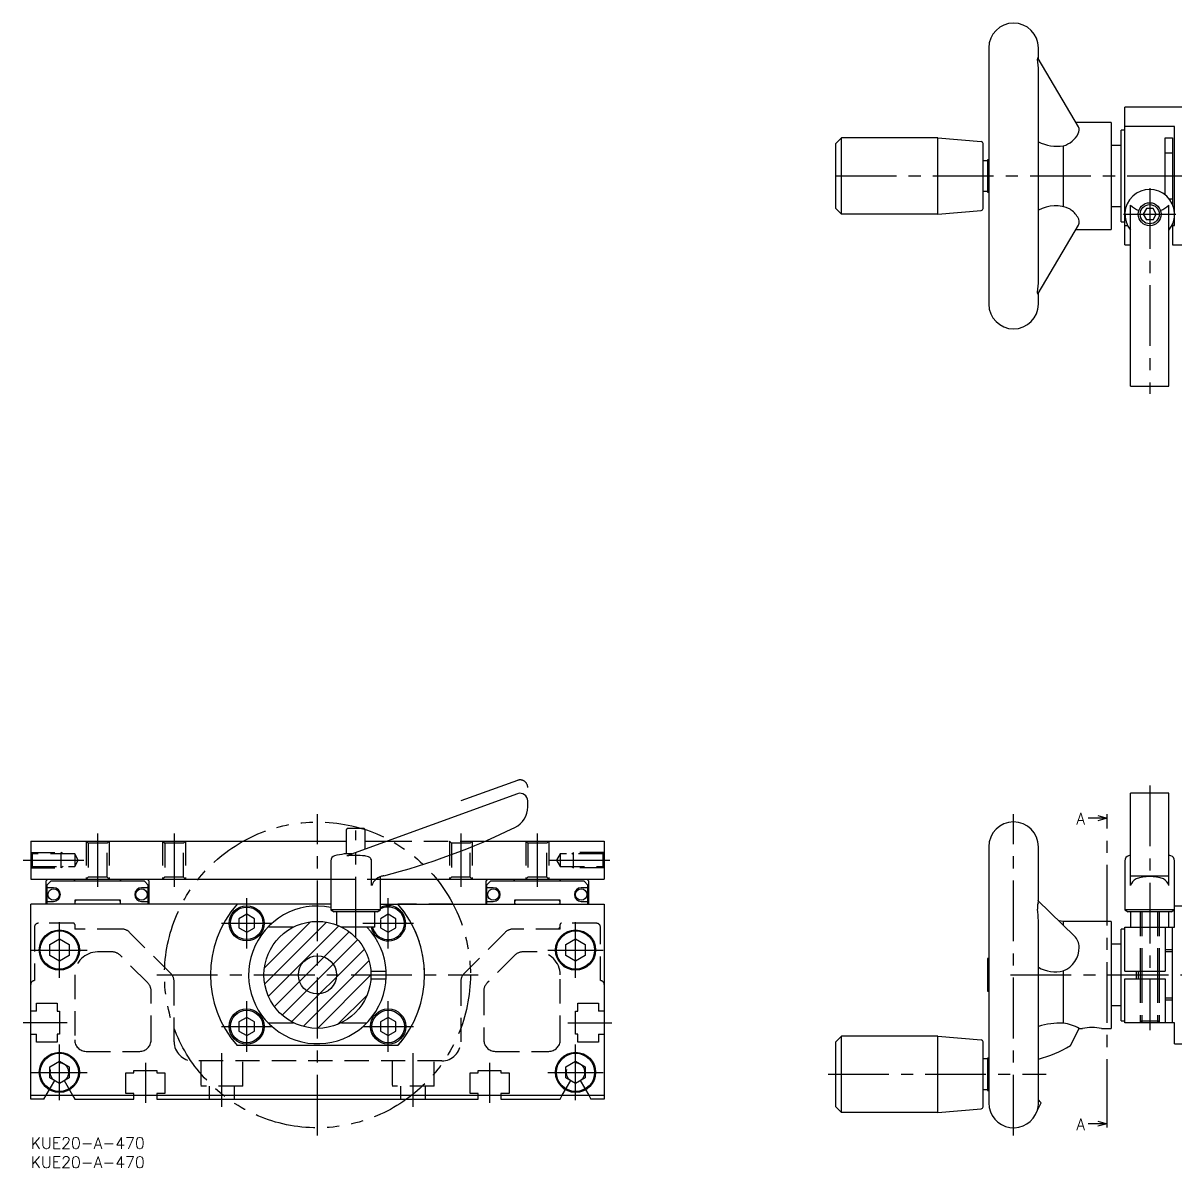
# Model space of a CAD drawing. Extents: x -2 to 800, y -8 to 327.
# Drawn here: x -2 to 299.5, y -8 to 291.5 of the extents above; entities that cross this region are included whole.
import ezdxf

# ---------------------------------------------------------------- set-up
doc = ezdxf.new("R2010")
doc.units = 0
doc.header["$LTSCALE"] = 0.5
for name, pattern in [('CENTER', [50.8, 31.75, -6.35, 6.35, -6.35]), ('DASHED', [19.05, 12.7, -6.35]), ('PHANTOM', [63.5, 31.75, -6.35, 6.35, -6.35, 6.35, -6.35])]:
    doc.linetypes.add(name, pattern=pattern)
for name, color, linetype in [('MSM_CENTER', 1, 'CENTER'), ('MSM_CONTINUOUS', 7, 'CONTINUOUS'), ('MSM_DASHED', 4, 'DASHED'), ('MSM_IMAGINARY', 6, 'PHANTOM'), ('MSM_NARROW', 5, 'CONTINUOUS'), ('MSM_PART_NUMBER', 7, 'CONTINUOUS')]:
    doc.layers.add(name, color=color, linetype=linetype)
doc.styles.get("Standard").update_dxf_attribs({"font": 'txt.shx', "height": 3, "bigfont": 'bigfont.shx'})

# ---------------------------------------------------------------- blocks, each defined once
blk = doc.blocks.new('*U8')
at = {"layer": 'MSM_PART_NUMBER'}
blk.add_text('KUE20-A-470', height=3, dxfattribs=at).set_placement((0, -3))
blk = doc.blocks.new('*U9')
at = {"layer": 'MSM_PART_NUMBER'}
blk.add_text('KUE20-A-470', height=3, dxfattribs=at).set_placement((0, -8))

msp = doc.modelspace()

# ---------------------------------------------------------------- linework, layer by layer
at = {"layer": 'MSM_CENTER'}
for p, q in [((210.58, 251.47), (799.68, 251.47)), ((292.68, 248.29), (292.68, 194.47)), ((285.85, 241.47), (299.5, 241.47)), ((292.68, 92), (292.68, 28)), ((75, 0.5), (75, 84.5)), ((257.08, 0.5), (257.08, 84.5)), ((281.58, 4.58), (281.58, 82.5)), ((17.5, 79.5), (17.5, 65.5)), ((37.5, 79.5), (37.5, 65.5)), ((85, 52.3), (85, 80.3)), ((112.5, 79.5), (112.5, 65.5)), ((132.5, 79.5), (132.5, 65.5)), ((-2, 72.5), (14.44, 72.5)), ((135.56, 72.5), (152, 72.5)), ((56.5, 49.4), (56.5, 62.6)), ((93.5, 49.4), (93.5, 62.6)), ((7.5, 41.75), (7.5, 56.25)), ((49.9, 56), (63.1, 56)), ((86.9, 56), (100.1, 56)), ((142.5, 41.75), (142.5, 56.25)), ((0.25, 49), (14.75, 49)), ((135.25, 49), (149.75, 49)), ((33, 42.5), (117, 42.5)), ((256.28, 42.5), (799.68, 42.5)), ((56.5, 22.4), (56.5, 35.6)), ((93.5, 22.4), (93.5, 35.6)), ((9.5, 30), (-2, 30)), ((49.9, 29), (63.1, 29)), ((86.9, 29), (100.1, 29)), ((140.5, 30), (152, 30)), ((7.5, 9.75), (7.5, 24.25)), ((142.5, 9.75), (142.5, 24.25)), ((50, 8), (50, 22)), ((100, 8), (100, 22)), ((30, 19.5), (30, 9)), ((120, 19.5), (120, 9)), ((0.25, 17), (14.75, 17)), ((135.25, 17), (149.75, 17)), ((208.58, 16.5), (265.58, 16.5))]:
    msp.add_line(p, q, dxfattribs=at)
at = {"layer": 'MSM_CONTINUOUS'}
for p, q in [((250.58, 284.97), (250.58, 217.97)), ((263.58, 282.06), (263.58, 284.97)), ((274.07, 264.33), (263.48, 282.23)), ((263.58, 224), (263.58, 278.94)), ((286.18, 233.5), (286.18, 269.47)), ((305.38, 269.47), (286.18, 269.47)), ((282.58, 265.47), (273.39, 265.47)), ((282.58, 265.47), (282.58, 237.47)), ((285.18, 239.47), (285.18, 263.47)), ((286.18, 263.47), (285.18, 263.47)), ((299.18, 264.42), (286.18, 264.42)), ((299.18, 238.52), (299.18, 264.42)), ((210.58, 259.97), (212.08, 261.47)), ((210.58, 242.97), (210.58, 259.97)), ((237.24, 261.47), (212.08, 261.47)), ((212.08, 241.47), (212.08, 261.47)), ((237.24, 241.47), (237.24, 261.47)), ((237.24, 261.47), (248.62, 260.47)), ((249.08, 242.96), (249.08, 259.98)), ((270.08, 259.37), (270.08, 243.41)), ((285.18, 259.47), (282.58, 259.47)), ((296.68, 261.47), (298.68, 261.47)), ((296.68, 246.59), (296.68, 261.47)), ((298.68, 261.47), (298.68, 243.97)), ((298.68, 257.47), (296.68, 257.47)), ((250.28, 255.47), (249.08, 255.47)), ((250.28, 255.72), (250.28, 247.22)), ((250.58, 255.72), (250.28, 255.72)), ((249.08, 247.47), (250.28, 247.47)), ((250.28, 247.22), (250.58, 247.22)), ((297.8, 245.47), (298.68, 245.47)), ((212.08, 241.47), (210.58, 242.97)), ((237.24, 241.47), (212.08, 241.47)), ((237.24, 241.47), (248.62, 242.47)), ((282.58, 243.47), (285.18, 243.47)), ((287.68, 196.47), (287.68, 243.81)), ((291.81, 242.97), (290.94, 241.47)), ((290.94, 241.47), (291.81, 239.97)), ((293.54, 242.97), (291.81, 242.97)), ((294.41, 241.47), (293.54, 242.97)), ((293.54, 239.97), (294.41, 241.47)), ((297.68, 196.47), (297.68, 243.81)), ((263.48, 220.72), (274.07, 238.61)), ((285.18, 239.47), (286.18, 239.47)), ((286.18, 238.52), (286.89, 238.52)), ((293.54, 239.97), (291.81, 239.97)), ((298.68, 238.97), (298.68, 233.47)), ((298.68, 238.52), (299.18, 238.52)), ((273.39, 237.47), (282.58, 237.47)), ((286.18, 233.5), (287.68, 233.5)), ((298.68, 233.47), (305.38, 233.47)), ((263.58, 217.97), (263.58, 220.88)), ((287.68, 196.47), (297.68, 196.47)), ((127.32, 89.88), (82.66, 73.63)), ((130, 86.45), (130, 88)), ((287.68, 65.86), (287.68, 90)), ((297.68, 90), (287.68, 90)), ((297.68, 65.86), (297.68, 90)), ((82.5, 80.3), (82.5, 74.12)), ((87, 80.8), (83, 80.8)), ((87.5, 75.39), (87.5, 80.3)), ((0, 77.5), (82.5, 77.5)), ((0, 77.5), (0, 67.5)), ((87.5, 77.5), (93.31, 77.5)), ((118.89, 77.5), (150, 77.5)), ((150, 77.5), (150, 67.5)), ((250.58, 76), (250.58, 9)), ((263.58, 61.85), (263.58, 76)), ((84.03, 74.12), (82, 74.12)), ((78.5, 72.37), (78.5, 59.5)), ((89.15, 65.86), (89.15, 72.37)), ((286.18, 72.37), (286.18, 59.5)), ((299.18, 55), (299.18, 72.37)), ((0, 67.5), (78.5, 67.5)), ((4.5, 67.5), (4, 67)), ((4, 67), (4, 61)), ((5.25, 67), (4.25, 66)), ((29.75, 67), (5.25, 67)), ((11.75, 67), (11.25, 67.5)), ((23.75, 67.5), (23.25, 67)), ((30.75, 66), (29.75, 67)), ((31, 67), (30.5, 67.5)), ((31, 61), (31, 67)), ((91.5, 59.5), (91.5, 68.2)), ((91.5, 67.5), (150, 67.5)), ((119.5, 67.5), (119, 67)), ((119, 67), (119, 61)), ((120.25, 67), (119.25, 66)), ((144.75, 67), (120.25, 67)), ((126.75, 67), (126.25, 67.5)), ((138.75, 67.5), (138.25, 67)), ((145.75, 66), (144.75, 67)), ((146, 67), (145.5, 67.5)), ((146, 61), (146, 67)), ((287.68, 68.42), (297.68, 68.42)), ((4.25, 66), (4.25, 61)), ((6, 65.3), (4.25, 65.3)), ((30.75, 65.3), (29, 65.3)), ((30.75, 61), (30.75, 66)), ((119.25, 66), (119.25, 61)), ((121, 65.3), (119.25, 65.3)), ((145.75, 65.3), (144, 65.3)), ((145.75, 61), (145.75, 66)), ((0, 10), (0, 61)), ((78.5, 61), (0, 61)), ((4.25, 61.7), (6, 61.7)), ((23.5, 62), (11.5, 62)), ((11.8, 62), (11.5, 61.7)), ((11.5, 62), (11.5, 61.05)), ((23.5, 61.7), (23.2, 62)), ((23.5, 61.05), (23.5, 62)), ((29, 61.7), (30.75, 61.7)), ((91.5, 61), (150, 61)), ((119.25, 61.7), (121, 61.7)), ((138.5, 62), (126.5, 62)), ((126.8, 62), (126.5, 61.7)), ((126.5, 62), (126.5, 61.05)), ((138.5, 61.7), (138.2, 62)), ((138.5, 61.05), (138.5, 62)), ((144, 61.7), (145.75, 61.7)), ((150, 61), (150, 10)), ((273, 52.65), (263.46, 61.96)), ((263.58, 61.67), (263.58, 61.7)), ((310.38, 60.5), (299.18, 60.5)), ((56.5, 58.36), (54.46, 57.18)), ((58.54, 57.18), (56.5, 58.36)), ((78.5, 59.5), (79.37, 59)), ((91.5, 59.5), (78.5, 59.5)), ((90.63, 59), (79.37, 59)), ((80, 59), (80, 55.58)), ((90, 55), (90, 59)), ((90.63, 59), (91.5, 59.5)), ((93.5, 58.36), (91.5, 57.2)), ((95.54, 57.18), (93.5, 58.36)), ((299.18, 59.5), (286.18, 59.5)), ((286.18, 59.5), (287.04, 59)), ((298.31, 59), (287.04, 59)), ((287.68, 59), (287.68, 55)), ((297.68, 55), (297.68, 59)), ((298.31, 59), (299.18, 59.5)), ((54.46, 57.18), (54.46, 54.82)), ((54.46, 54.82), (56.5, 53.64)), ((56.5, 53.64), (58.54, 54.82)), ((58.54, 54.82), (58.54, 57.18)), ((68.7, 55), (62.05, 55)), ((90, 55), (81.3, 55)), ((91.46, 56.98), (91.46, 54.82)), ((91.46, 54.82), (93.5, 53.64)), ((93.5, 53.64), (95.54, 54.82)), ((95.54, 54.82), (95.54, 57.18)), ((263.58, 9.12), (263.58, 56.7)), ((270.08, 56.5), (268.96, 56.6)), ((270.08, 56.5), (270.08, 55.51)), ((282.58, 56.5), (270.08, 56.5)), ((282.58, 56.5), (282.58, 28.5)), ((285.18, 30.5), (285.18, 54.5)), ((286.18, 54.5), (285.18, 54.5)), ((286.18, 43.5), (286.18, 55)), ((286.18, 55), (299.18, 55)), ((296.68, 55), (296.68, 43.5)), ((298.68, 30), (298.68, 55)), ((4.96, 50.47), (7.5, 51.93)), ((7.5, 51.93), (10.04, 50.47)), ((139.96, 50.47), (142.5, 51.93)), ((142.5, 51.93), (145.04, 50.47)), ((4.96, 47.53), (4.96, 50.47)), ((10.04, 50.47), (10.04, 47.53)), ((139.96, 47.53), (139.96, 50.47)), ((145.04, 50.47), (145.04, 47.53)), ((285.18, 50.5), (282.58, 50.5)), ((296.68, 49.13), (298.68, 49.13)), ((298.68, 48.5), (296.68, 48.5)), ((7.5, 46.07), (4.96, 47.53)), ((10.04, 47.53), (7.5, 46.07)), ((142.5, 46.07), (139.96, 47.53)), ((145.04, 47.53), (142.5, 46.07)), ((250.58, 46.75), (250.28, 46.75)), ((250.28, 46.75), (250.28, 38.25)), ((88.96, 43.5), (92.97, 43.5)), ((270.08, 43.56), (270.08, 29.88)), ((286.18, 43.5), (296.68, 43.5)), ((289.18, 41.5), (289.18, 43.5)), ((289.68, 43.5), (289.68, 41.5)), ((290.18, 43.5), (290.18, 41.5)), ((295.18, 43.5), (295.18, 41.5)), ((88.96, 41.5), (92.97, 41.5)), ((286.18, 30), (286.18, 41.5)), ((286.18, 41.5), (296.68, 41.5)), ((296.68, 41.5), (296.68, 30)), ((250.28, 38.25), (250.58, 38.25)), ((296.68, 36.5), (298.68, 36.5)), ((282.58, 34.5), (285.18, 34.5)), ((298.68, 35.87), (296.68, 35.87)), ((56.5, 31.36), (54.46, 30.18)), ((54.46, 30.18), (54.46, 27.82)), ((58.54, 30.18), (56.5, 31.36)), ((58.54, 27.82), (58.54, 30.18)), ((93.5, 31.36), (91.46, 30.18)), ((91.46, 30.18), (91.46, 27.82)), ((95.54, 30.18), (93.5, 31.36)), ((95.54, 27.82), (95.54, 30.18)), ((285.18, 30.5), (286.18, 30.5)), ((54.46, 27.82), (56.5, 26.64)), ((56.5, 26.64), (58.54, 27.82)), ((62.05, 30), (68.7, 30)), ((81.3, 30), (87.95, 30)), ((91.46, 27.82), (93.5, 26.64)), ((93.5, 26.64), (95.54, 27.82)), ((271.95, 23.99), (274.26, 28.5)), ((274.24, 28.5), (275.08, 28.5)), ((280.07, 28.5), (282.58, 28.5)), ((299.18, 30), (286.18, 30)), ((299.18, 24.5), (299.18, 30)), ((210.58, 25), (212.08, 26.5)), ((210.58, 8), (210.58, 25)), ((237.24, 26.5), (212.08, 26.5)), ((212.08, 6.5), (212.08, 26.5)), ((237.24, 6.5), (237.24, 26.5)), ((237.24, 26.5), (248.62, 25.5)), ((249.08, 7.99), (249.08, 25.01)), ((299.18, 24.5), (310.38, 24.5)), ((96.02, 24), (53.98, 24)), ((4.96, 18.47), (7.5, 19.93)), ((4.96, 15.53), (4.96, 18.47)), ((7.5, 19.93), (10.04, 18.47)), ((10.04, 18.47), (10.04, 15.53)), ((139.96, 18.47), (142.5, 19.93)), ((139.96, 15.53), (139.96, 18.47)), ((142.5, 19.93), (145.04, 18.47)), ((145.04, 18.47), (145.04, 15.53)), ((250.28, 20.5), (249.08, 20.5)), ((250.28, 20.75), (250.28, 12.25)), ((250.58, 20.75), (250.28, 20.75)), ((7.5, 14.07), (4.96, 15.53)), ((10.04, 15.53), (7.5, 14.07)), ((142.5, 14.07), (139.96, 15.53)), ((145.04, 15.53), (142.5, 14.07)), ((249.08, 12.5), (250.28, 12.5)), ((250.28, 12.25), (250.58, 12.25)), ((0, 11), (150, 11)), ((3.46, 10), (0, 10)), ((0.05, 10), (0.05, 11)), ((3.46, 10), (4.04, 11)), ((10.96, 11), (11.54, 10)), ((11.54, 10), (27, 10)), ((27, 10), (27, 11)), ((33, 11), (33, 10)), ((33, 10), (117, 10)), ((117, 10), (117, 11)), ((123, 11), (123, 10)), ((123, 10), (138.46, 10)), ((138.46, 10), (139.04, 11)), ((145.96, 11), (146.54, 10)), ((150, 10), (146.54, 10)), ((149.95, 11), (149.95, 10)), ((212.08, 6.5), (210.58, 8)), ((237.24, 6.5), (212.08, 6.5)), ((237.24, 6.5), (248.62, 7.5)), ((263.29, 7.1), (264.27, 9.01))]:
    msp.add_line(p, q, dxfattribs=at)
for centre, radius in [((292.68, 241.47), 3), ((292.68, 241.47), 2.5), ((6, 63.5), 1.5), ((29, 63.5), 1.5), ((121, 63.5), 1.5), ((144, 63.5), 1.5), ((56.5, 56), 4.6), ((56.5, 56), 4.25), ((75, 42.5), 14), ((7.5, 49), 5.25), ((7.5, 49), 5), ((142.5, 49), 5.25), ((142.5, 49), 5), ((75, 42.5), 5), ((56.5, 29), 4.6), ((56.5, 29), 4.25), ((93.5, 29), 4.6), ((93.5, 29), 4.25), ((7.5, 17), 5.25), ((7.5, 17), 5), ((142.5, 17), 5.25), ((142.5, 17), 5)]:
    msp.add_circle(centre, radius, dxfattribs=at)
for centre, radius, start, end in [((257.08, 284.97), 6.5, 0, 180), ((263.7, 282.11), 0.409, 147.3169, 194.7042), ((242.55, 278.59), 21.03, 0.9537, 9.3449), ((263.35, 282.19), 0.137, 15.5493, 88.8335), ((268.53, 265.27), 6.1, 284.6919, 333.6871), ((272.37, 263.51), 1.88, 329.5739, 25.5839), ((248.58, 259.98), 0.5, 0, 85), ((268.52, 270.2), 10.95, 243.1033, 278.1798), ((292.68, 241.47), 6.5, 320.2849, 219.7151), ((248.58, 242.96), 0.5, 275, 0), ((267.96, 234.85), 8.83, 63.8736, 119.8384), ((268.71, 237.75), 5.91, 29.8339, 58.0094), ((292.53, 249.08), 7.17, 227.3363, 247.8884), ((292.82, 249.08), 7.17, 292.1116, 312.6637), ((272.04, 239.44), 2.2, 337.8459, 34.7996), ((245.95, 224.23), 17.63, 354.2775, 359.2376), ((-415.2, 305.17), 683.71, 352.91661, 353.05297), ((263.71, 220.84), 0.423, 177.3591, 212.6166), ((262.95, 221.23), 0.739, 303.4802, 316.0683), ((257.08, 217.97), 6.5, 180, 0), ((128, 88), 2, 0, 110.0021), ((124, 86.45), 6, 296.0636, 0), ((257.08, 76), 6.5, 0, 180), ((83, 80.3), 0.5, 90, 180), ((87, 80.3), 0.5, 0, 90), ((47.55, 242.76), 180, 284.4054, 296.0636), ((79.8, 72.37), 1.3, 104.5706, 180), ((85, 52.36), 21.97, 97.8482, 104.5706), ((85, 52.36), 21.39, 83.6788, 96.2682), ((87, 70.33), 3.31, 59.7939, 83.9142), ((87.99, 72.24), 1.17, 6.0919, 54.409), ((287.48, 72.37), 1.3, 104.5706, 180), ((292.68, 52.36), 21.97, 103.1548, 104.5706), ((292.68, 52.36), 21.97, 75.4294, 76.8452), ((297.88, 72.37), 1.3, 0, 75.4294), ((92.9, 64.46), 4, 98.1816, 159.5), ((290.39, 65.07), 2.83, 117.0443, 163.788), ((292.68, 57.46), 10.74, 70.5029, 109.4376), ((295.03, 65.14), 2.74, 15.2925, 63.2952), ((6, 63.5), 1.8, 270, 90), ((29, 63.5), 1.8, 90, 270), ((121, 63.5), 1.8, 270, 90), ((144, 63.5), 1.8, 90, 270), ((11.5, 59.75), 1.3, 74.0576, 90), ((23.5, 59.75), 1.3, 90, 105.9424), ((75, 42.5), 28, 138.6456, 221.3544), ((75, 42.5), 18, 78.7877, 43.983), ((93.5, 56), 4.6, 192.5559, 115.7715), ((75, 42.5), 28, 318.6456, 41.3544), ((126.5, 59.75), 1.3, 74.0576, 90), ((138.5, 59.75), 1.3, 90, 105.9424), ((266.32, 60.15), 3.03, 158.9586, 189.5128), ((263.16, 61.67), 0.42, 353.8602, 43.0782), ((261.48, 61.87), 2.11, 342.3741, 353.3332), ((93.5, 56), 4.25, 193.609, 118.0725), ((238.4, 56.08), 25.18, 1.3815, 8.1441), ((269.87, 49.61), 4.37, 1.6774, 44.0689), ((267.74, 49.62), 6.49, 291.0715, 1.0786), ((267.98, 51.84), 8.54, 238.9479, 284.1872), ((269.7, 8.34), 21.55, 89.0104, 106.5513), ((267.81, 16), 14.07, 62.7193, 80.7314), ((277.58, 14.72), 14, 79.7135, 100.2865), ((248.58, 25.01), 0.5, 0, 85), ((255.28, 51.74), 32.37, 284.8475, 300.9876), ((256.1, 9.14), 7.48, 344.0942, 359.8778), ((243.76, -7.45), 26.29, 38.7334, 41.0812), ((248.58, 7.99), 0.5, 275, 0), ((257.08, 9), 6.5, 180, 342.9891)]:
    msp.add_arc(centre, radius, start, end, dxfattribs=at)
at = {"layer": 'MSM_DASHED'}
for p, q in [((14.5, 77.5), (15.04, 76.96)), ((14.5, 77.5), (14.5, 67.5)), ((15.04, 76.96), (15.04, 68.04)), ((19.96, 76.96), (15.04, 76.96)), ((19.96, 76.96), (20.5, 77.5)), ((19.96, 68.04), (19.96, 76.96)), ((20.5, 77.5), (20.5, 67.5)), ((34.5, 77.5), (35.04, 76.96)), ((34.5, 77.5), (34.5, 67.5)), ((35.04, 76.96), (35.04, 68.04)), ((39.96, 76.96), (35.04, 76.96)), ((39.96, 76.96), (40.5, 77.5)), ((39.96, 68.04), (39.96, 76.96)), ((40.5, 77.5), (40.5, 67.5)), ((93.31, 77.5), (118.89, 77.5)), ((109.5, 77.5), (110.04, 76.96)), ((109.5, 77.5), (109.5, 67.5)), ((110.04, 76.96), (110.04, 68.04)), ((114.96, 76.96), (110.04, 76.96)), ((114.96, 76.96), (115.5, 77.5)), ((114.96, 68.04), (114.96, 76.96)), ((115.5, 77.5), (115.5, 67.5)), ((129.5, 77.5), (130.04, 76.96)), ((129.5, 77.5), (129.5, 67.5)), ((130.04, 76.96), (130.04, 68.04)), ((134.96, 76.96), (130.04, 76.96)), ((134.96, 76.96), (135.5, 77.5)), ((134.96, 68.04), (134.96, 76.96)), ((135.5, 77.5), (135.5, 67.5)), ((0.38, 74.12), (0, 74.5)), ((0, 74.5), (8, 74.5)), ((11.5, 74.12), (0.38, 74.12)), ((0.38, 74.12), (0.38, 70.88)), ((8, 70.5), (8, 74.5)), ((8.5, 74.12), (8, 74.5)), ((12.44, 72.5), (11.5, 74.12)), ((11.5, 74.12), (11.5, 70.88)), ((11.5, 70.88), (12.44, 72.5)), ((138.5, 74.12), (137.56, 72.5)), ((137.56, 72.5), (138.5, 70.88)), ((149.62, 74.12), (138.5, 74.12)), ((138.5, 74.12), (138.5, 70.88)), ((141.5, 74.12), (142, 74.5)), ((142, 70.5), (142, 74.5)), ((150, 74.5), (142, 74.5)), ((150, 74.5), (149.62, 74.12)), ((149.62, 74.12), (149.62, 70.88)), ((0, 70.5), (0.38, 70.88)), ((0, 70.5), (8, 70.5)), ((0.38, 70.88), (11.5, 70.88)), ((8.5, 70.88), (8, 70.5)), ((138.5, 70.88), (149.62, 70.88)), ((141.5, 70.88), (142, 70.5)), ((150, 70.5), (142, 70.5)), ((149.62, 70.88), (150, 70.5)), ((15.04, 68.04), (14.5, 67.5)), ((19.96, 68.04), (15.04, 68.04)), ((20.5, 67.5), (19.96, 68.04)), ((35.04, 68.04), (34.5, 67.5)), ((39.96, 68.04), (35.04, 68.04)), ((40.5, 67.5), (39.96, 68.04)), ((43.78, 67.5), (64.8, 67.5)), ((78.5, 67.5), (91.5, 67.5)), ((91.5, 66.37), (91.5, 68.2)), ((110.04, 68.04), (109.5, 67.5)), ((114.96, 68.04), (110.04, 68.04)), ((115.5, 67.5), (114.96, 68.04)), ((130.04, 68.04), (129.5, 67.5)), ((134.96, 68.04), (130.04, 68.04)), ((135.5, 67.5), (134.96, 68.04)), ((110.46, 61), (96.02, 61)), ((290.18, 59), (290.18, 43.5)), ((290.61, 59), (290.61, 43.5)), ((294.74, 59), (294.74, 43.5)), ((295.18, 59), (295.18, 43.5)), ((1, 55), (1, 41)), ((11.2, 56), (2, 56)), ((11.5, 55.7), (11.5, 54.5)), ((23.76, 54.5), (11.5, 54.5)), ((138.5, 54.5), (126.24, 54.5)), ((138.01, 54.5), (138.5, 54.99)), ((138.5, 54.5), (138.5, 55.7)), ((148, 56), (138.8, 56)), ((149, 41), (149, 55)), ((36.62, 42.88), (25.88, 53.62)), ((124.12, 53.62), (113.38, 42.88)), ((21.27, 48.5), (17.5, 48.5)), ((132.5, 48.5), (128.73, 48.5)), ((30.62, 40.39), (23.39, 47.62)), ((126.61, 47.62), (119.38, 40.39)), ((11.5, 42.5), (11.5, 25.5)), ((138.5, 25.5), (138.5, 42.5)), ((0.05, 33), (0.05, 40.31)), ((37.5, 25), (37.5, 40.76)), ((112.5, 40.76), (112.5, 25)), ((149.95, 40.31), (149.95, 33)), ((290.18, 41.5), (290.18, 30)), ((290.61, 41.5), (290.61, 30)), ((294.74, 41.5), (294.74, 30)), ((295.18, 41.5), (295.18, 30)), ((31.5, 25.5), (31.5, 38.27)), ((118.5, 38.27), (118.5, 25.5)), ((1.5, 35.1), (6.9, 35.1)), ((1.5, 33), (1.5, 35.1)), ((6.9, 35.1), (6.9, 33)), ((143.1, 35.1), (148.5, 35.1)), ((143.1, 33), (143.1, 35.1)), ((148.5, 35.1), (148.5, 33)), ((1.5, 33), (0, 33)), ((6.9, 33), (7.5, 33)), ((7.5, 33), (7.5, 27)), ((142.5, 33), (143.1, 33)), ((142.5, 27), (142.5, 33)), ((150, 33), (148.5, 33)), ((295.18, 30.43), (290.18, 30.43)), ((290.18, 30.43), (290.61, 30)), ((294.74, 30), (295.18, 30.43)), ((0, 27), (1.5, 27)), ((0.05, 11), (0.05, 27)), ((1.5, 24.9), (1.5, 27)), ((6.9, 24.9), (1.5, 24.9)), ((7.5, 27), (6.9, 27)), ((6.9, 27), (6.9, 24.9)), ((143.1, 27), (142.5, 27)), ((143.1, 24.9), (143.1, 27)), ((148.5, 24.9), (143.1, 24.9)), ((148.5, 27), (150, 27)), ((148.5, 27), (148.5, 24.9)), ((149.95, 27), (149.95, 11)), ((14.5, 22.5), (28.5, 22.5)), ((121.5, 22.5), (135.5, 22.5)), ((107.5, 20), (42.5, 20)), ((44.5, 20), (44.5, 13.4)), ((55.5, 13.4), (55.5, 20)), ((94.5, 20), (94.5, 13.4)), ((105.5, 13.4), (105.5, 20)), ((24.9, 16.9), (27, 16.9)), ((24.9, 11.5), (24.9, 16.9)), ((27, 16.9), (27, 17.5)), ((27, 17.5), (33, 17.5)), ((33, 17.5), (33, 16.9)), ((33, 16.9), (35.1, 16.9)), ((35.1, 16.9), (35.1, 11.5)), ((114.9, 16.9), (117, 16.9)), ((114.9, 11.5), (114.9, 16.9)), ((117, 17.5), (123, 17.5)), ((117, 16.9), (117, 17.5)), ((123, 17.5), (123, 16.9)), ((123, 16.9), (125.1, 16.9)), ((125.1, 16.9), (125.1, 11.5)), ((4.04, 11), (6.27, 14.87)), ((8.73, 14.87), (10.96, 11)), ((55.5, 13.4), (44.5, 13.4)), ((46.7, 13.4), (46.7, 10)), ((53.3, 10), (53.3, 13.4)), ((105.5, 13.4), (94.5, 13.4)), ((96.7, 13.4), (96.7, 10)), ((103.3, 10), (103.3, 13.4)), ((139.04, 11), (141.27, 14.87)), ((143.73, 14.87), (145.96, 11)), ((27, 11.5), (24.9, 11.5)), ((27, 11), (27, 11.5)), ((33, 11.5), (33, 11)), ((35.1, 11.5), (33, 11.5)), ((50.35, 11), (99.65, 11)), ((51.68, 10), (55.5, 10)), ((94.5, 10), (98.32, 10)), ((117, 11.5), (114.9, 11.5)), ((117, 11), (117, 11.5)), ((123, 11.5), (123, 11)), ((125.1, 11.5), (123, 11.5))]:
    msp.add_line(p, q, dxfattribs=at)
for centre, radius, start, end in [((92.9, 64.46), 4, 98.1816, 133.6237), ((75, 42.5), 28, 318.6456, 41.3544), ((2, 55), 1, 90, 180), ((11.2, 55.7), 0.3, 0, 90), ((23.76, 51.5), 3, 45, 90), ((126.24, 51.5), 3, 90, 135), ((138.8, 55.7), 0.3, 90, 180), ((148, 55), 1, 0, 90), ((17.5, 42.5), 6, 90, 180), ((21.27, 45.5), 3, 45, 90), ((128.73, 45.5), 3, 90, 135), ((132.5, 42.5), 6, 0, 90), ((34.5, 40.76), 3, 0, 45), ((115.5, 40.76), 3, 135, 180), ((1, 40), 1, 90, 180), ((28.5, 38.27), 3, 0, 45), ((121.5, 38.27), 3, 135, 180), ((149, 40), 1, 0, 90), ((14.5, 25.5), 3, 180, 270), ((28.5, 25.5), 3, 270, 0), ((42.5, 25), 5, 180, 270), ((107.5, 25), 5, 270, 0), ((121.5, 25.5), 3, 180, 270), ((135.5, 25.5), 3, 270, 0), ((7.5, 17), 2.46, 300, 240), ((142.5, 17), 2.46, 300, 240)]:
    msp.add_arc(centre, radius, start, end, dxfattribs=at)
at = {"layer": 'MSM_IMAGINARY'}
msp.add_line((127.32, 93.38), (112.5, 87.99), dxfattribs=at)
msp.add_circle((75, 42.5), 40, dxfattribs=at)
msp.add_arc((128, 91.5), 2, 0, 110.0021, dxfattribs=at)
at = {"layer": 'MSM_NARROW'}
for p, q in [((61.12, 44.32), (73.18, 56.38)), ((61.2, 40.15), (77.35, 56.3)), ((62.17, 36.89), (80.61, 55.33)), ((63.73, 34.2), (83.3, 53.77)), ((65.76, 31.98), (85.52, 51.74)), ((68.25, 30.23), (87.27, 49.25)), ((71.26, 29.01), (88.49, 46.24)), ((75, 28.5), (89, 42.5)), ((290.61, 43.5), (290.61, 41.5)), ((294.74, 43.5), (294.74, 41.5)), ((80.27, 29.53), (87.97, 37.23))]:
    msp.add_line(p, q, dxfattribs=at)
at = {"layer": 'MSM_PART_NUMBER'}
for p, q in [((281.58, 82.5), (281.58, 84.5)), ((281.58, 83.5), (276.58, 83.5)), ((279.08, 84.17), (281.58, 83.5)), ((281.58, 83.5), (279.08, 82.83)), ((281.58, 3.58), (276.58, 3.58)), ((279.08, 4.25), (281.58, 3.58)), ((281.58, 3.58), (279.08, 2.91)), ((281.58, 2.58), (281.58, 4.58))]:
    msp.add_line(p, q, dxfattribs=at)

# ---------------------------------------------------------------- block references
at = {"layer": 'MSM_CONTINUOUS'}
for name in ['*U8', '*U9']:
    msp.add_blockref(name, (0, 0), dxfattribs=at)

# ---------------------------------------------------------------- texts
at = {"layer": 'MSM_PART_NUMBER'}
for p in [(273.48, 81.85), (273.48, 1.92)]:
    msp.add_text('A', height=3, dxfattribs=at).set_placement(p)

doc.saveas('drawing.dxf')
